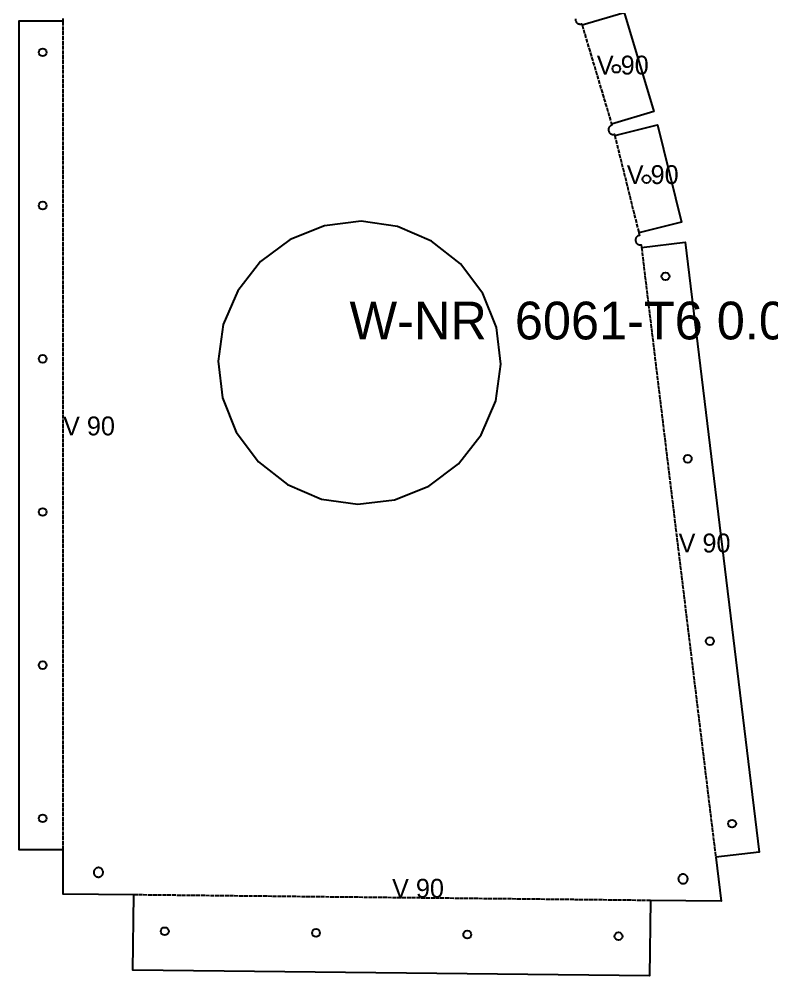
# Model space of a CAD drawing. Header units: millimetres. Extents: x 0 to 2534, y 0 to 1219.
# Drawn here: x 1947.4 to 2186.8, y 518 to 822.3 of the extents above; entities that cross this region are included whole.
import ezdxf

# ---------------------------------------------------------------- set-up
doc = ezdxf.new("R2010")
doc.units = ezdxf.units.MM
doc.linetypes.add('DASHED', pattern=[1.524, 1.27, -0.254])
for name, color, linetype in [('CUT', 7, 'CONTINUOUS'), ('ETCH', 8, 'CONTINUOUS'), ('HOLE', 6, 'CONTINUOUS'), ('VALLEY', 1, 'DASHED')]:
    doc.layers.add(name, color=color, linetype=linetype)

msp = doc.modelspace()

# ---------------------------------------------------------------- linework, layer by layer
at = {"layer": 'CUT'}
msp.add_lwpolyline([(2124.31, 822.34), (2124.31, 822.19), (2124.32, 822.05), (2124.34, 821.9), (2124.38, 821.76), (2124.43, 821.62), (2124.5, 821.49), (2124.57, 821.36), (2124.66, 821.25), (2124.76, 821.14), (2124.87, 821.04), (2124.99, 820.95), (2125.12, 820.88), (2125.25, 820.82), (2125.39, 820.77), (2125.54, 820.74), (2125.68, 820.72), (2125.83, 820.71), (2125.98, 820.72), (2126.12, 820.75), (2126.26, 820.78), (2126.28, 820.79), (2126.4, 820.42), (2139.78, 824.42), (2149.21, 792.89), (2135.82, 788.89), (2135.92, 788.55), (2135.85, 788.53), (2135.72, 788.48), (2135.58, 788.41), (2135.46, 788.34), (2135.34, 788.25), (2135.23, 788.15), (2135.14, 788.04), (2135.05, 787.92), (2134.98, 787.79), (2134.92, 787.66), (2134.87, 787.52), (2134.84, 787.37), (2134.82, 787.23), (2134.81, 787.08), (2134.82, 786.93), (2134.84, 786.79), (2134.88, 786.65), (2134.93, 786.51), (2135, 786.38), (2135.07, 786.25), (2135.16, 786.13), (2135.26, 786.03), (2135.37, 785.93), (2135.49, 785.84), (2135.62, 785.77), (2135.76, 785.71), (2135.89, 785.66), (2136.04, 785.63), (2136.18, 785.61), (2136.33, 785.6), (2136.48, 785.61), (2136.62, 785.63), (2136.71, 785.66), (2136.8, 785.31), (2150.36, 788.67), (2158.02, 757.72), (2144.46, 754.36), (2144.68, 753.47), (2144.58, 753.46), (2144.44, 753.42), (2144.3, 753.37), (2144.17, 753.3), (2144.05, 753.22), (2143.93, 753.14), (2143.82, 753.03), (2143.72, 752.92), (2143.64, 752.8), (2143.56, 752.68), (2143.5, 752.54), (2143.46, 752.4), (2143.42, 752.26), (2143.4, 752.12), (2143.4, 751.97), (2143.41, 751.82), (2143.43, 751.68), (2143.47, 751.53), (2143.52, 751.4), (2143.58, 751.26), (2143.66, 751.14), (2143.75, 751.02), (2143.85, 750.91), (2143.96, 750.82), (2144.08, 750.73), (2144.21, 750.66), (2144.34, 750.6), (2144.48, 750.55), (2144.63, 750.51), (2144.77, 750.49), (2144.92, 750.49), (2145.06, 750.5), (2145.21, 750.52), (2145.22, 750.53), (2145.33, 749.62), (2159.2, 751.31), (2182.78, 557.39), (2168.92, 555.71), (2170.62, 541.72), (2148.14, 541.97), (2147.88, 518), (1983.57, 519.79), (1983.83, 543.76), (1961.35, 544), (1961.35, 558.09), (1947.38, 558.09), (1947.38, 821.71), (1961.35, 821.71), (1961.35, 822.52)], dxfattribs=at)
for points in [[(2098.97, 700.87), (2100.63, 712.5), (2099.22, 724.16), (2094.85, 735.06), (2087.8, 744.46), (2078.56, 751.71), (2067.75, 756.32), (2056.12, 757.98), (2044.46, 756.58), (2033.56, 752.2), (2024.16, 745.15), (2016.91, 735.91), (2012.3, 725.11), (2010.64, 713.48), (2012.04, 701.81), (2016.42, 690.91), (2023.47, 681.52), (2032.71, 674.26), (2043.51, 669.65), (2055.14, 667.99), (2066.81, 669.4), (2077.71, 673.77), (2087.1, 680.82), (2094.36, 690.06), (2098.97, 700.87)], [(1973.97, 551.52), (1973.9, 551.65), (1973.83, 551.77), (1973.74, 551.89), (1973.64, 552), (1973.53, 552.1), (1973.41, 552.18), (1973.28, 552.26), (1973.15, 552.32), (1973.01, 552.37), (1972.86, 552.4), (1972.72, 552.42), (1972.57, 552.42), (1972.42, 552.41), (1972.28, 552.39), (1972.14, 552.35), (1972, 552.3), (1971.87, 552.24), (1971.74, 552.16), (1971.62, 552.07), (1971.52, 551.97), (1971.42, 551.86), (1971.33, 551.74), (1971.26, 551.61), (1971.2, 551.48), (1971.15, 551.34), (1971.12, 551.2), (1971.1, 551.05), (1971.09, 550.9), (1971.1, 550.76), (1971.13, 550.61), (1971.16, 550.47), (1971.21, 550.33), (1971.28, 550.2), (1971.36, 550.07), (1971.45, 549.96), (1971.55, 549.85), (1971.66, 549.75), (1971.78, 549.67), (1971.9, 549.59), (1972.04, 549.53), (1972.18, 549.48), (1972.32, 549.45), (1972.47, 549.43), (1972.61, 549.42), (1972.76, 549.43), (1972.91, 549.46), (1973.05, 549.49), (1973.19, 549.55), (1973.32, 549.61), (1973.44, 549.69), (1973.56, 549.78), (1973.67, 549.88), (1973.76, 549.99), (1973.85, 550.11), (1973.92, 550.24), (1973.99, 550.37), (1974.03, 550.51), (1974.07, 550.65), (1974.09, 550.8), (1974.09, 550.94), (1974.08, 551.09), (1974.06, 551.24), (1974.02, 551.38), (1973.97, 551.52)], [(2159.96, 549.29), (2159.91, 549.43), (2159.84, 549.56), (2159.76, 549.69), (2159.67, 549.81), (2159.57, 549.91), (2159.46, 550.01), (2159.34, 550.1), (2159.22, 550.17), (2159.08, 550.23), (2158.94, 550.28), (2158.8, 550.31), (2158.65, 550.33), (2158.51, 550.34), (2158.36, 550.33), (2158.21, 550.31), (2158.07, 550.27), (2157.93, 550.22), (2157.8, 550.15), (2157.68, 550.07), (2157.56, 549.98), (2157.45, 549.88), (2157.36, 549.77), (2157.27, 549.65), (2157.2, 549.53), (2157.13, 549.39), (2157.09, 549.25), (2157.05, 549.11), (2157.03, 548.96), (2157.03, 548.82), (2157.04, 548.67), (2157.06, 548.53), (2157.1, 548.38), (2157.15, 548.25), (2157.21, 548.11), (2157.29, 547.99), (2157.38, 547.87), (2157.48, 547.76), (2157.59, 547.67), (2157.71, 547.58), (2157.84, 547.51), (2157.97, 547.45), (2158.11, 547.4), (2158.26, 547.36), (2158.4, 547.34), (2158.55, 547.34), (2158.7, 547.35), (2158.84, 547.37), (2158.98, 547.41), (2159.12, 547.46), (2159.25, 547.53), (2159.38, 547.6), (2159.5, 547.69), (2159.6, 547.79), (2159.7, 547.9), (2159.79, 548.02), (2159.86, 548.15), (2159.92, 548.28), (2159.97, 548.42), (2160, 548.57), (2160.02, 548.71), (2160.03, 548.86), (2160.02, 549.01), (2159.99, 549.15), (2159.96, 549.29)]]:
    msp.add_lwpolyline(points, close=True, dxfattribs=at)
at = {"layer": 'HOLE'}
for centre in [(1954.88, 811.71), (2137.31, 806.51), (2146.91, 771.39), (1954.88, 762.98), (2152.96, 740.47), (1954.88, 714.26), (2160.02, 682.45), (1954.88, 665.54), (2167.08, 624.44), (1954.88, 616.81), (1954.88, 568.09), (2174.13, 566.42), (1993.7, 532.18), (2041.81, 531.66), (2089.91, 531.13), (2138.02, 530.61)]:
    msp.add_circle(centre, 1.25, dxfattribs=at)
at = {"layer": 'VALLEY'}
for p, q in [((1961.35, 558.09), (1961.35, 821.71)), ((2126.4, 820.42), (2135.82, 788.89)), ((2136.8, 785.31), (2144.46, 754.36)), ((2145.33, 749.62), (2168.92, 555.71)), ((2148.14, 541.97), (1983.83, 543.76))]:
    msp.add_line(p, q, dxfattribs=at)

# ---------------------------------------------------------------- texts
at = {"layer": 'ETCH'}
for s, height, p in [('V 90', 6, (2131.11, 804.66)), ('V 90', 6, (2140.63, 769.83)), ('W-NR  6061-T6 0.020in', 12, (2052.46, 720.42)), ('V 90', 6, (1961.35, 689.9)), ('V 90', 6, (2157.12, 652.66)), ('V 90', 6, (2065.99, 542.86))]:
    msp.add_text(s, height=height, dxfattribs=at).set_placement(p)

doc.saveas('drawing.dxf')
